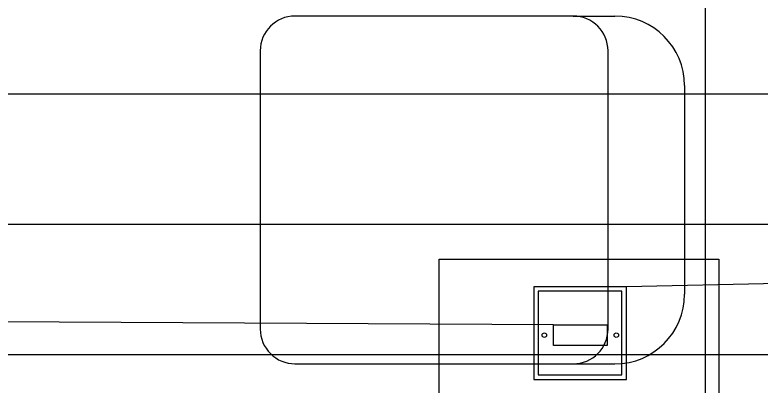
# Model space of a CAD drawing. Header units: inches. Extents: x 567115 to 582893, y 124948 to 133566.
# Drawn here: x 571274.8 to 571382.1, y 130308 to 130361.3 of the extents above; entities that cross this region are included whole.
import ezdxf

# ---------------------------------------------------------------- set-up
doc = ezdxf.new("R2010")
doc.units = ezdxf.units.IN
doc.header["$MEASUREMENT"] = 0
doc.linetypes.add('DASHED', pattern=[0.75, 0.5, -0.25])
for name, color, linetype in [('BOARD', 3, 'Continuous'), ('kazeb', 15, 'Continuous'), ('khatchin', 15, 'DASHED'), ('LIGHTING', 3, 'Continuous'), ('LIGHTING WIRE', 4, 'Continuous'), ('mobl', 11, 'Continuous'), ('wall kanaf', 4, 'Continuous')]:
    doc.layers.add(name, color=color, linetype=linetype)

# ---------------------------------------------------------------- blocks, each defined once
blk = doc.blocks.new('BOARD1')
at = {"layer": 'BOARD', "color": 4}
for p, q in [((-77.35, 2.64), (98.93, 2.64)), ((-77.35, -51.78), (-77.35, 2.64)), ((98.93, -51.78), (-77.35, -51.78))]:
    blk.add_line(p, q, dxfattribs=at)
at = {"layer": 'BOARD'}
for p, q in [((-71.97, -15.31), (-71.97, -33.37)), ((-53.9, -15.31), (-71.97, -15.31)), ((-53.9, -33.37), (-53.9, -15.31)), ((-71.09, -16.27), (-71.09, -32.53)), ((-54.83, -16.27), (-71.09, -16.27)), ((-54.83, -32.53), (-54.83, -16.27)), ((-71.97, -33.37), (-53.9, -33.37)), ((-71.09, -32.53), (-54.83, -32.53))]:
    blk.add_line(p, q, dxfattribs=at)
at = {"layer": 'BOARD', "color": 30}
for p, q in [((-64.55, -29.54), (-64.55, -19.07)), ((-64.55, -19.07), (-60.51, -19.07)), ((-60.51, -19.07), (-60.51, -29.54)), ((-60.51, -29.54), (-64.55, -29.54))]:
    blk.add_line(p, q, dxfattribs=at)
for centre in [(-62.53, -17.32), (-62.53, -31.32)]:
    blk.add_circle(centre, 0.437, dxfattribs=at)
blk = doc.blocks.new('2-03')
at = {"layer": 'mobl'}
for p, q in [((-0.145, -0.31), (0.155, -0.31)), ((-0.245, -0.47), (-0.245, -0.41)), ((0.255, -0.47), (0.255, -0.41)), ((0.205, -0.42), (-0.195, -0.42)), ((-0.245, -0.47), (-0.245, -0.87)), ((0.255, -0.87), (0.255, -0.47)), ((-0.195, -0.92), (0.205, -0.92))]:
    blk.add_line(p, q, dxfattribs=at)
for centre, radius, start, end in [((-0.145, -0.41), 0.1, 90, 180), ((0.155, -0.41), 0.1, 0, 90), ((-0.195, -0.47), 0.05, 90, 180), ((0.205, -0.47), 0.05, 0, 90), ((-0.195, -0.87), 0.05, 180, 270), ((0.205, -0.87), 0.05, 270, 360)]:
    blk.add_arc(centre, radius, start, end, dxfattribs=at)

msp = doc.modelspace()

# ---------------------------------------------------------------- hatches: boundary and pattern name
at = {"layer": 'kazeb'}
h = msp.add_hatch(dxfattribs=at)
h.set_pattern_fill('LINE', color=256, scale=150)
edge = h.paths.add_edge_path()
edge.add_line((571644.07, 130468.54), (571029.07, 130468.54))
edge.add_line((571029.07, 130468.54), (571029.07, 129962.04))
edge.add_line((571029.07, 129962.04), (571157.57, 129962.04))
edge.add_line((571157.57, 129962.04), (571157.57, 129882.04))
edge.add_line((571157.57, 129882.04), (571447.57, 129882.04))
edge.add_line((571447.57, 129882.04), (571447.57, 129962.04))
edge.add_line((571447.57, 129962.04), (571714.07, 129962.04))
edge.add_line((571714.07, 129962.04), (571714.07, 130406.54))
edge.add_line((571714.07, 130406.54), (571644.07, 130406.54))
edge.add_line((571644.07, 130406.54), (571644.07, 130470.44))

# ---------------------------------------------------------------- linework, layer by layer
at = {"layer": 'khatchin', "ltscale": 30}
msp.add_lwpolyline([(571374.09, 130483.65), (571276.59, 130483.65), (571076.59, 130483.65), (571044.09, 130483.65), (571044.09, 129929.15), (571194.09, 129929.15), (571194.09, 130001.65), (571194.09, 130009.15), (571374.09, 130009.15)], close=True, dxfattribs=at)
at = {"layer": 'LIGHTING WIRE', "ltscale": 30}
for p, q in [((571402.17, 130323.12), (571362.76, 130322.26)), ((571352.25, 130316.78), (571008.43, 130318.53))]:
    msp.add_line(p, q, dxfattribs=at)
at = {"layer": 'wall kanaf', "color": 15}
msp.add_line((571374.09, 130009.15), (571374.09, 130483.65), dxfattribs=at)

# ---------------------------------------------------------------- block references
at = {"layer": 'LIGHTING', "linetype": 'Continuous', "ltscale": 7, "xscale": 0.738630000007106, "yscale": 0.738630000007106, "zscale": 0.738630000007106, "rotation": 270}
msp.add_blockref('BOARD1', (571374.07, 130269.1), dxfattribs=at)
at = {"layer": 'mobl', "xscale": 100, "yscale": 100, "zscale": 100, "rotation": 270}
msp.add_blockref('2-03', (571402.09, 130336.67), dxfattribs=at)

doc.saveas('drawing.dxf')
